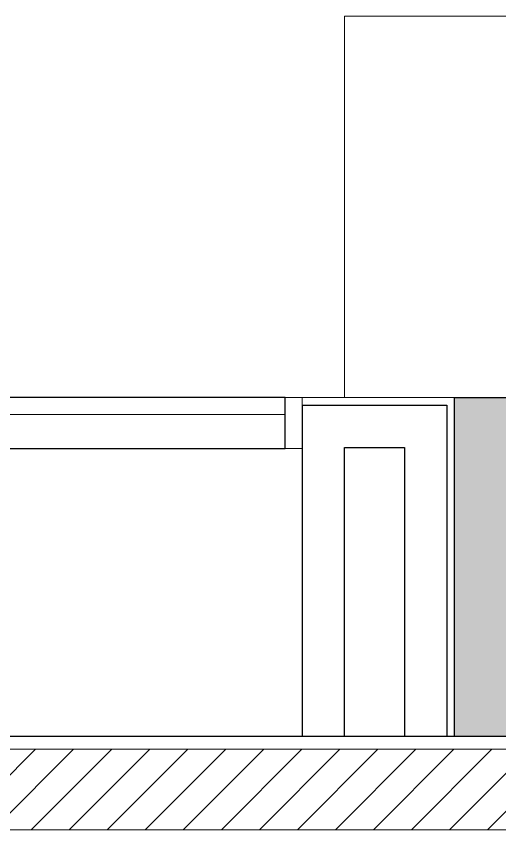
# Model space of a CAD drawing. Header units: millimetres. Extents: x -343543 to 400519, y -115663 to 104219.
# Drawn here: x -164121 to -163550, y 14605 to 15565 of the extents above; entities that cross this region are included whole.
import ezdxf
from ezdxf.xclip import XClip

# ---------------------------------------------------------------- set-up
doc = ezdxf.new("R2010")
doc.units = ezdxf.units.MM
doc.header["$XCLIPFRAME"] = 0
doc.linetypes.add('XREF MAT BANG TUONG XAY$0$CENTER', pattern=[50.8, 31.75, -6.35, 6.35, -6.35])
doc.layers.get('0').update_dxf_attribs({"color": 231, "lineweight": 0})
for name, color, linetype, lineweight in [('A-PATT', 252, 'Continuous', 9), ('A-SYMBOLS', 10, 'Continuous', 13), ('XREF MAT BANG TUONG XAY$0$01.Xref _MB T1$0$A-WALL-INT', 8, 'Continuous', 9), ('XREF MAT BANG TUONG XAY$0$A-GRID', 8, 'XREF MAT BANG TUONG XAY$0$CENTER', 15), ('XREF MAT BANG TUONG XAY$0$A-WALL-INT', 8, 'Continuous', 9)]:
    doc.layers.add(name, color=color, linetype=linetype, lineweight=lineweight)
for name, color, linetype in [('XREF MAT BANG NOI THAT$0$A-PATT', 8, 'Continuous'), ('XREF MAT BANG TUONG XAY$0$A-FNSH', 8, 'Continuous'), ('XREF MAT BANG TUONG XAY$0$A-FURN', 8, 'Continuous'), ('XREF MAT BANG TUONG XAY$0$A-PATT', 8, 'Continuous')]:
    doc.layers.add(name, color=color, linetype=linetype)

# ---------------------------------------------------------------- blocks, each defined once
blk = doc.blocks.new('XREF MAT BANG TUONG XAY$0$00.xref_IKIGAI_Truc')
at = {"layer": 'XREF MAT BANG TUONG XAY$0$A-GRID', "color": 8, "ltscale": 20}
blk.add_lwpolyline([(-2907.53, 14700), (42750, 14700)], dxfattribs=at)
blk = doc.blocks.new('XREF MAT BANG TUONG XAY$0$xref_IKIGAI_Cot')
at = {"layer": 'XREF MAT BANG TUONG XAY$0$A-GRID', "color": 8, "ltscale": 20}
blk.add_lwpolyline([(-2907.53, 14700), (42750, 14700)], dxfattribs=at)
blk = doc.blocks.new('*U244')
at = {"layer": 'XREF MAT BANG TUONG XAY$0$A-PATT'}
h = blk.add_hatch(dxfattribs=at)
h.set_pattern_fill('ANSI31', color=8, scale=10)
h.set_pattern_definition([(45, (42836.782, -11178.564), (-22.45064, 22.45064), [])])
h.paths.add_polyline_path([(-38.7, 47.5), (7351.29, 47.5), (7351.29, -47.5), (-38.7, -47.5)])
at = {"layer": 'XREF MAT BANG TUONG XAY$0$A-WALL-INT', "color": 8}
blk.add_lwpolyline([(-38.7, 47.5), (7351.29, 47.5), (7351.29, -47.5), (-38.7, -47.5)], close=True, dxfattribs=at)
blk = doc.blocks.new('XREF MAT BANG NOI THAT')
at = {"layer": 'XREF MAT BANG NOI THAT$0$A-PATT'}
h = blk.add_hatch(dxfattribs=at)
h.set_pattern_fill('CROSS', color=8, scale=5)
h.paths.add_polyline_path([(17730, 15115), (22270.01, 15115), (22270.01, 14715), (17730, 14715)])
at = {"color": 8}
for points in [[(17600, 15565), (22400, 15565), (22400, 15115), (17600, 15115)], [(17730, 15115), (22270.01, 15115), (22270.01, 14715), (17730, 14715)]]:
    blk.add_lwpolyline(points, close=True, dxfattribs=at)
blk = doc.blocks.new('01.Xref _MB T1')
at = {"layer": 'XREF MAT BANG TUONG XAY$0$01.Xref _MB T1$0$A-WALL-INT', "color": 8, "elevation": 0}
blk.add_lwpolyline([(16299.99734, 15115.0002), (17529.99734, 15115.0002), (17529.99734, 15095.0002), (16299.99734, 15095.0002)], close=True, dxfattribs=at)
at = {"layer": 'XREF MAT BANG TUONG XAY$0$01.Xref _MB T1$0$A-WALL-INT', "color": 8}
blk.add_lwpolyline([(17549.99734, 15115.0002), (17549.99734, 15055.0002), (17529.99734, 15055.0002), (17529.99734, 15115.0002)], close=True, dxfattribs=at)
for points in [[(17549.99734, 15115.0002), (17729.99734, 15115.0002), (17729.99734, 14715.0002)], [(17549.99734, 15106.0002), (17720.99734, 15106.0002), (17720.99734, 14715.0002)]]:
    blk.add_lwpolyline(points, dxfattribs=at)
at = {"layer": 'XREF MAT BANG TUONG XAY$0$A-FNSH', "color": 8, "elevation": 0}
blk.add_lwpolyline([(17729.99734, 15115.0002), (22270.01323, 15115.0002), (22270.01323, 14715.0002), (17729.99734, 14715.0002)], close=True, dxfattribs=at)
blk.add_lwpolyline([(19999.99607, 14715), (15914.99991, 14714.99991), (15914.99991, 14589.99991), (16079.99997, 14589.99991), (16080.00846, 12469.99987), (16204.99154, 12470.00001), (16204.98304, 14284.99953), (16319.99027, 14284.99599), (16319.99965, 14590), (19999.99612, 14590)], dxfattribs=at)
at = {"layer": 'XREF MAT BANG TUONG XAY$0$A-FURN', "color": 8}
blk.add_lwpolyline([(16299.99734, 15055.0002), (17529.99734, 15055.0002), (17529.99734, 15115.0002), (16299.99734, 15115.0002)], close=True, dxfattribs=at)
for points in [[(17549.99734, 15106.0002), (17720.99734, 15106.0002), (17720.99734, 14715.0002)], [(17549.99734, 15106.0002), (17549.99735, 14714.99995)], [(17599.99735, 14714.99995), (17599.99734, 15056.0002), (17670.99734, 15056.0002), (17670.99734, 14715.0002)]]:
    blk.add_lwpolyline(points, dxfattribs=at)
at = {"color": 8}
blk.add_blockref('XREF MAT BANG TUONG XAY$0$00.xref_IKIGAI_Truc', (0.00011, 0), dxfattribs=at)
ref = blk.add_blockref('XREF MAT BANG TUONG XAY$0$xref_IKIGAI_Cot', (-0.00927, -0.00001), dxfattribs=at)
XClip(ref).set_block_clipping_path([(-1610.3425959283, -2225.6693134198), (41829.1295208634, 21555.8819575264)])
at = {"layer": 'XREF MAT BANG TUONG XAY$0$A-FURN', "color": 8}
blk.add_blockref('*U244', (16343.69831, 14652.50058), dxfattribs=at)
at = {"layer": 'A-PATT', "color": 8}
blk.add_blockref('XREF MAT BANG NOI THAT', (0, 0), dxfattribs=at)

msp = doc.modelspace()

# ---------------------------------------------------------------- block references
at = {"layer": 'A-SYMBOLS'}
msp.add_blockref('01.Xref _MB T1', (-181333.08, 0), dxfattribs=at)

doc.saveas('drawing.dxf')
